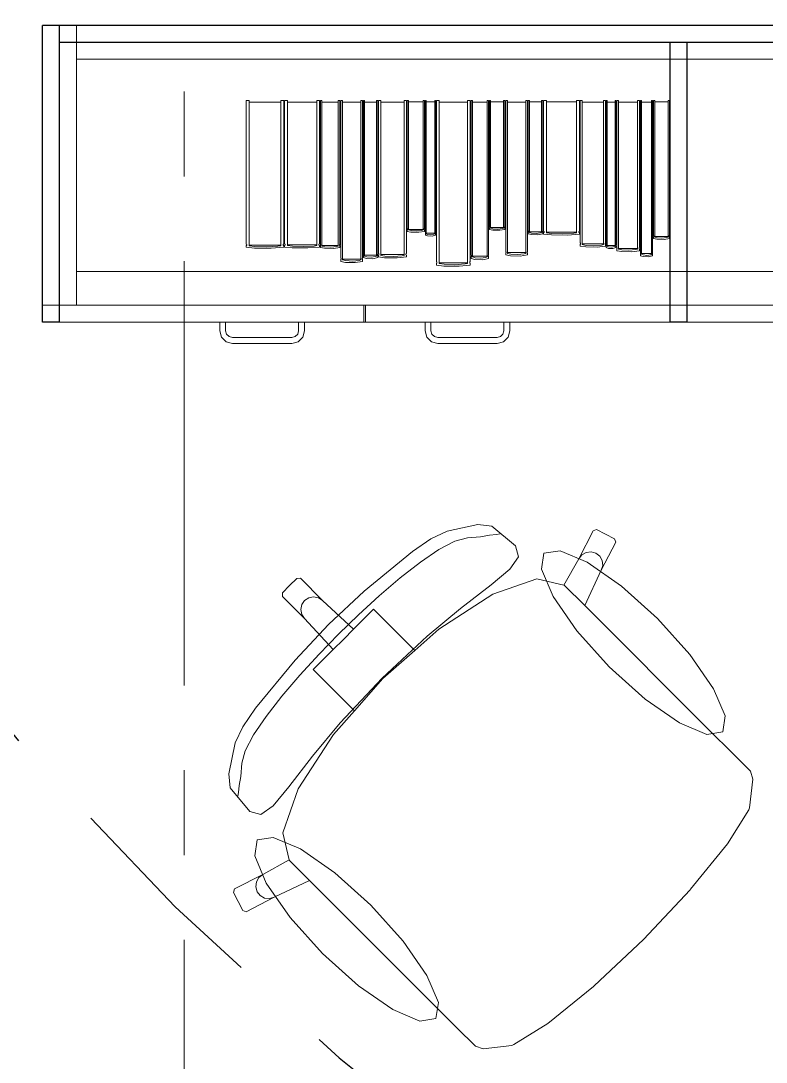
# Model space of a CAD drawing. Header units: inches. Extents: x -19 to 5698, y -728 to 92.
# Drawn here: x 234.853 to 235.732, y 28.467 to 29.695 of the extents above; entities that cross this region are included whole.
import ezdxf

# ---------------------------------------------------------------- set-up
doc = ezdxf.new("R2010")
doc.units = ezdxf.units.IN
doc.header["$MEASUREMENT"] = 0
doc.set_wipeout_variables(frame=1)
for name, pattern in [('HIDDEN', [0.375, 0.25, -0.125]), ('Punto & Raya', [0.65, 0.5, -0.075, 0, -0.075]), ('Wipeout_Contour', [1, 0, -1])]:
    doc.linetypes.add(name, pattern=pattern)
doc.layers.add('00 conduct tomacorr', color=120, linetype='HIDDEN', lineweight=30)
doc.layers.add('Interior - Mobiliario', color=7, linetype='Continuous')
doc.layers.add('Marcador - Secciones', color=7, linetype='Continuous')

msp = doc.modelspace()

# ---------------------------------------------------------------- linework, layer by layer
at = {"layer": 'Interior - Mobiliario', "color": 175, "linetype": 'Continuous', "lineweight": 13}
for p, q in [((234.8985, 29.6692), (234.8985, 29.3592)), ((236.3585, 29.6692), (234.8985, 29.6692)), ((234.9185, 29.6492), (234.9185, 29.3992)), ((235.1223, 29.6005), (235.1187, 29.6005)), ((235.1187, 29.6005), (235.1187, 29.4314)), ((235.1223, 29.4293), (235.1223, 29.6005)), ((235.1594, 29.5988), (235.1223, 29.5988)), ((235.1629, 29.6005), (235.1594, 29.6005)), ((235.1594, 29.6005), (235.1594, 29.4293)), ((235.1629, 29.4314), (235.1629, 29.6005)), ((235.1672, 29.6005), (235.1639, 29.6005)), ((235.1639, 29.6005), (235.1639, 29.4317)), ((235.1672, 29.4296), (235.1672, 29.6005)), ((235.2018, 29.5988), (235.1672, 29.5988)), ((235.2051, 29.6005), (235.2018, 29.6005)), ((235.2018, 29.6005), (235.2018, 29.4296)), ((235.2051, 29.4317), (235.2051, 29.6005)), ((235.2079, 29.6005), (235.2061, 29.6005)), ((235.2061, 29.6005), (235.2061, 29.4311)), ((235.2079, 29.4291), (235.2079, 29.6005)), ((235.2273, 29.5988), (235.2079, 29.5988)), ((235.2292, 29.6005), (235.2273, 29.6005)), ((235.2273, 29.6005), (235.2273, 29.4291)), ((235.2292, 29.4311), (235.2292, 29.6005)), ((235.2322, 29.6005), (235.2302, 29.6005)), ((235.2302, 29.6005), (235.2302, 29.415)), ((235.2322, 29.4127), (235.2322, 29.6005)), ((235.2538, 29.5986), (235.2322, 29.5986)), ((235.2559, 29.6005), (235.2538, 29.6005)), ((235.2538, 29.6005), (235.2538, 29.4127)), ((235.2559, 29.415), (235.2559, 29.6005)), ((235.2582, 29.6005), (235.2569, 29.6005)), ((235.2569, 29.6005), (235.2569, 29.4194)), ((235.2582, 29.4172), (235.2582, 29.6005)), ((235.2723, 29.5987), (235.2582, 29.5987)), ((235.2737, 29.6005), (235.2723, 29.6005)), ((235.2723, 29.6005), (235.2723, 29.4172)), ((235.2737, 29.4194), (235.2737, 29.6005)), ((235.2773, 29.6005), (235.2747, 29.6005)), ((235.2747, 29.6005), (235.2747, 29.4202)), ((235.2773, 29.418), (235.2773, 29.6005)), ((235.3048, 29.5987), (235.2773, 29.5987)), ((235.3075, 29.6005), (235.3048, 29.6005)), ((235.3048, 29.6005), (235.3048, 29.418)), ((235.3075, 29.4202), (235.3075, 29.6005)), ((235.3101, 29.6005), (235.3085, 29.6005)), ((235.3085, 29.6005), (235.3085, 29.4498)), ((235.3101, 29.448), (235.3101, 29.6005)), ((235.3272, 29.599), (235.3101, 29.599)), ((235.3289, 29.6005), (235.3272, 29.6005)), ((235.3272, 29.6005), (235.3272, 29.448)), ((235.3289, 29.4498), (235.3289, 29.6005)), ((235.3308, 29.6005), (235.3299, 29.6005)), ((235.3299, 29.6005), (235.3299, 29.4454)), ((235.3308, 29.4435), (235.3308, 29.6005)), ((235.3409, 29.599), (235.3308, 29.599)), ((235.3419, 29.6005), (235.3409, 29.6005)), ((235.3409, 29.6005), (235.3409, 29.4435)), ((235.3419, 29.4454), (235.3419, 29.6005)), ((235.3461, 29.6005), (235.3429, 29.6005)), ((235.3429, 29.6005), (235.3429, 29.4108)), ((235.3461, 29.4085), (235.3461, 29.6005)), ((235.3797, 29.5986), (235.3461, 29.5986)), ((235.3829, 29.6005), (235.3797, 29.6005)), ((235.3797, 29.6005), (235.3797, 29.4085)), ((235.3829, 29.4108), (235.3829, 29.6005)), ((235.3856, 29.6005), (235.3839, 29.6005)), ((235.3839, 29.6005), (235.3839, 29.4184)), ((235.3856, 29.4162), (235.3856, 29.6005)), ((235.4028, 29.5987), (235.3856, 29.5987)), ((235.4044, 29.6005), (235.4028, 29.6005)), ((235.4028, 29.6005), (235.4028, 29.4162)), ((235.4044, 29.4184), (235.4044, 29.6005)), ((235.4068, 29.6005), (235.4054, 29.6005)), ((235.4054, 29.6005), (235.4054, 29.4519)), ((235.4068, 29.4501), (235.4068, 29.6005)), ((235.4221, 29.599), (235.4068, 29.599)), ((235.4236, 29.6005), (235.4221, 29.6005)), ((235.4221, 29.6005), (235.4221, 29.4501)), ((235.4236, 29.4519), (235.4236, 29.6005)), ((235.4266, 29.6005), (235.4246, 29.6005)), ((235.4246, 29.6005), (235.4246, 29.4225)), ((235.4266, 29.4204), (235.4266, 29.6005)), ((235.4482, 29.5987), (235.4266, 29.5987)), ((235.4502, 29.6005), (235.4482, 29.6005)), ((235.4482, 29.6005), (235.4482, 29.4204)), ((235.4502, 29.4225), (235.4502, 29.6005)), ((235.4526, 29.6005), (235.4512, 29.6005)), ((235.4512, 29.6005), (235.4512, 29.4469)), ((235.4526, 29.4451), (235.4526, 29.6005)), ((235.4669, 29.599), (235.4526, 29.599)), ((235.4682, 29.6005), (235.4669, 29.6005)), ((235.4669, 29.6005), (235.4669, 29.4451)), ((235.4682, 29.4469), (235.4682, 29.6005)), ((235.4726, 29.6005), (235.4692, 29.6005)), ((235.4692, 29.6005), (235.4692, 29.4466)), ((235.4726, 29.4447), (235.4726, 29.6005)), ((235.508, 29.599), (235.4726, 29.599)), ((235.5114, 29.6005), (235.508, 29.6005)), ((235.508, 29.6005), (235.508, 29.4447)), ((235.5114, 29.4466), (235.5114, 29.6005)), ((235.5148, 29.6005), (235.5124, 29.6005)), ((235.5124, 29.6005), (235.5124, 29.4327)), ((235.5148, 29.4307), (235.5148, 29.6005)), ((235.5399, 29.5988), (235.5148, 29.5988)), ((235.5422, 29.6005), (235.5399, 29.6005)), ((235.5399, 29.6005), (235.5399, 29.4307)), ((235.5422, 29.4327), (235.5422, 29.6005)), ((235.5441, 29.6005), (235.5432, 29.6005)), ((235.5432, 29.6005), (235.5432, 29.4311)), ((235.5441, 29.429), (235.5441, 29.6005)), ((235.5535, 29.5988), (235.5441, 29.5988)), ((235.5544, 29.6005), (235.5535, 29.6005)), ((235.5535, 29.6005), (235.5535, 29.429)), ((235.5544, 29.4311), (235.5544, 29.6005)), ((235.5575, 29.6005), (235.5554, 29.6005)), ((235.5554, 29.6005), (235.5554, 29.4275)), ((235.5575, 29.4254), (235.5575, 29.6005)), ((235.5575, 29.5988), (235.5575, 29.4263)), ((235.5801, 29.5988), (235.5575, 29.5988)), ((235.5823, 29.6005), (235.5801, 29.6005)), ((235.5801, 29.6005), (235.5801, 29.4254)), ((235.5801, 29.4263), (235.5801, 29.5988)), ((235.5823, 29.4275), (235.5823, 29.6005)), ((235.5845, 29.6005), (235.5833, 29.6005)), ((235.5833, 29.6005), (235.5833, 29.4216)), ((235.5845, 29.4194), (235.5845, 29.6005)), ((235.5966, 29.5987), (235.5845, 29.5987)), ((235.5978, 29.6005), (235.5966, 29.6005)), ((235.5966, 29.6005), (235.5966, 29.4194)), ((235.5978, 29.4216), (235.5978, 29.6005)), ((235.6003, 29.6005), (235.5988, 29.6005)), ((235.5988, 29.6005), (235.5988, 29.4414)), ((235.6003, 29.4395), (235.6003, 29.6005)), ((235.3085, 29.4498), (235.3086, 29.4497)), ((235.3086, 29.4482), (235.3085, 29.4481)), ((235.3085, 29.4481), (235.3085, 29.4464)), ((235.3085, 29.4464), (235.3129, 29.4456)), ((235.3086, 29.4497), (235.3087, 29.4495)), ((235.3087, 29.4484), (235.3086, 29.4482)), ((235.3087, 29.4495), (235.3088, 29.4493)), ((235.3088, 29.4486), (235.3087, 29.4484)), ((235.3088, 29.4493), (235.3088, 29.449)), ((235.3088, 29.449), (235.3088, 29.4488)), ((235.3088, 29.4488), (235.3088, 29.4486)), ((235.3101, 29.4487), (235.3272, 29.4487)), ((235.3132, 29.4473), (235.3101, 29.448)), ((235.3129, 29.4456), (235.3221, 29.4454)), ((235.3194, 29.4469), (235.3132, 29.4473)), ((235.3257, 29.4475), (235.3194, 29.4469)), ((235.3221, 29.4454), (235.3289, 29.4464)), ((235.3272, 29.448), (235.3257, 29.4475)), ((235.3285, 29.4491), (235.3286, 29.4493)), ((235.3285, 29.4489), (235.3285, 29.4491)), ((235.3285, 29.4486), (235.3285, 29.4489)), ((235.3286, 29.4484), (235.3285, 29.4486)), ((235.3286, 29.4495), (235.3288, 29.4497)), ((235.3286, 29.4493), (235.3286, 29.4495)), ((235.3287, 29.4482), (235.3286, 29.4484)), ((235.3289, 29.4481), (235.3287, 29.4482)), ((235.3288, 29.4497), (235.3289, 29.4498)), ((235.3289, 29.4464), (235.3289, 29.4481)), ((235.3299, 29.4454), (235.3299, 29.4453)), ((235.3299, 29.4453), (235.33, 29.4451)), ((235.33, 29.4439), (235.3299, 29.4437)), ((235.3299, 29.4437), (235.3299, 29.4436)), ((235.3299, 29.4436), (235.3299, 29.4419)), ((235.3299, 29.4419), (235.3325, 29.441)), ((235.33, 29.4451), (235.33, 29.4448)), ((235.33, 29.4448), (235.3301, 29.4446)), ((235.3301, 29.4446), (235.33, 29.4444)), ((235.33, 29.4444), (235.33, 29.4441)), ((235.33, 29.4441), (235.33, 29.4439)), ((235.3308, 29.4443), (235.3409, 29.4443)), ((235.3326, 29.4428), (235.3308, 29.4435)), ((235.3363, 29.4424), (235.3326, 29.4428)), ((235.34, 29.443), (235.3363, 29.4424)), ((235.3379, 29.4408), (235.3419, 29.4419)), ((235.3409, 29.4435), (235.34, 29.443)), ((235.3417, 29.4449), (235.3418, 29.4451)), ((235.3417, 29.4447), (235.3417, 29.4449)), ((235.3417, 29.4444), (235.3417, 29.4447)), ((235.3417, 29.4442), (235.3417, 29.4444)), ((235.3418, 29.444), (235.3417, 29.4442)), ((235.3418, 29.4453), (235.3419, 29.4454)), ((235.3418, 29.4451), (235.3418, 29.4453)), ((235.3418, 29.4438), (235.3418, 29.444)), ((235.3419, 29.4436), (235.3418, 29.4438)), ((235.3419, 29.4419), (235.3419, 29.4436)), ((235.4054, 29.4519), (235.4055, 29.4518)), ((235.4055, 29.4503), (235.4054, 29.4502)), ((235.4054, 29.4502), (235.4054, 29.4486)), ((235.4054, 29.4486), (235.4094, 29.4478)), ((235.4055, 29.4518), (235.4056, 29.4516)), ((235.4056, 29.4505), (235.4055, 29.4503)), ((235.4056, 29.4516), (235.4057, 29.4514)), ((235.4057, 29.4507), (235.4056, 29.4505)), ((235.4057, 29.4514), (235.4057, 29.4512)), ((235.4057, 29.4512), (235.4057, 29.4509)), ((235.4057, 29.4509), (235.4057, 29.4507)), ((235.4068, 29.4509), (235.4221, 29.4509)), ((235.4096, 29.4494), (235.4068, 29.4501)), ((235.4094, 29.4478), (235.4175, 29.4476)), ((235.4152, 29.449), (235.4096, 29.4494)), ((235.4208, 29.4497), (235.4152, 29.449)), ((235.4175, 29.4476), (235.4236, 29.4486)), ((235.4221, 29.4501), (235.4208, 29.4497)), ((235.4233, 29.4514), (235.4234, 29.4516)), ((235.4233, 29.4512), (235.4233, 29.4514)), ((235.4233, 29.451), (235.4233, 29.4512)), ((235.4233, 29.4508), (235.4233, 29.451)), ((235.4234, 29.4506), (235.4233, 29.4508)), ((235.4234, 29.4516), (235.4235, 29.4518)), ((235.4235, 29.4504), (235.4234, 29.4506)), ((235.4235, 29.4518), (235.4236, 29.4519)), ((235.4236, 29.4502), (235.4235, 29.4504)), ((235.4236, 29.4486), (235.4236, 29.4502)), ((235.4512, 29.4469), (235.4513, 29.4468)), ((235.4513, 29.4453), (235.4512, 29.4452)), ((235.4512, 29.4452), (235.4512, 29.4435)), ((235.4512, 29.4435), (235.455, 29.4426)), ((235.4513, 29.4468), (235.4514, 29.4466)), ((235.4514, 29.4455), (235.4513, 29.4453)), ((235.4514, 29.4466), (235.4515, 29.4464)), ((235.4515, 29.4457), (235.4514, 29.4455)), ((235.4515, 29.4464), (235.4515, 29.4462)), ((235.4515, 29.4462), (235.4515, 29.4459)), ((235.4515, 29.4459), (235.4515, 29.4457)), ((235.4526, 29.4458), (235.4669, 29.4458)), ((235.4551, 29.4443), (235.4526, 29.4451)), ((235.455, 29.4426), (235.4626, 29.4424)), ((235.4604, 29.4439), (235.4551, 29.4443)), ((235.4656, 29.4446), (235.4604, 29.4439)), ((235.4626, 29.4424), (235.4682, 29.4435)), ((235.4669, 29.4451), (235.4656, 29.4446)), ((235.4679, 29.4462), (235.468, 29.4464)), ((235.4679, 29.446), (235.4679, 29.4462)), ((235.468, 29.4457), (235.4679, 29.446)), ((235.468, 29.4464), (235.4681, 29.4466)), ((235.468, 29.4455), (235.468, 29.4457)), ((235.4681, 29.4453), (235.468, 29.4455)), ((235.4681, 29.4466), (235.4682, 29.4468)), ((235.4682, 29.4452), (235.4681, 29.4453)), ((235.4682, 29.4468), (235.4682, 29.4469)), ((235.4682, 29.4435), (235.4682, 29.4452)), ((235.4692, 29.4466), (235.4694, 29.4464)), ((235.4694, 29.4449), (235.4692, 29.4448)), ((235.4692, 29.4448), (235.4692, 29.4431)), ((235.4692, 29.4431), (235.4785, 29.4422)), ((235.4694, 29.4464), (235.4697, 29.4462)), ((235.4696, 29.4451), (235.4694, 29.4449)), ((235.4698, 29.4453), (235.4696, 29.4451)), ((235.4697, 29.4462), (235.4698, 29.446)), ((235.4698, 29.446), (235.4699, 29.4458)), ((235.4699, 29.4455), (235.4698, 29.4453)), ((235.4699, 29.4458), (235.4699, 29.4455)), ((235.4726, 29.4455), (235.508, 29.4455)), ((235.4789, 29.444), (235.4726, 29.4447)), ((235.4785, 29.4422), (235.4973, 29.442)), ((235.4919, 29.4436), (235.4789, 29.444)), ((235.5048, 29.4442), (235.4919, 29.4436)), ((235.4973, 29.442), (235.5114, 29.4431)), ((235.508, 29.4447), (235.5048, 29.4442)), ((235.5107, 29.4458), (235.5108, 29.4461)), ((235.5107, 29.4456), (235.5107, 29.4458)), ((235.5108, 29.4454), (235.5107, 29.4456)), ((235.5108, 29.4461), (235.511, 29.4463)), ((235.5109, 29.4451), (235.5108, 29.4454)), ((235.5112, 29.4449), (235.5109, 29.4451)), ((235.511, 29.4463), (235.5113, 29.4465)), ((235.5114, 29.4448), (235.5112, 29.4449)), ((235.5113, 29.4465), (235.5114, 29.4466)), ((235.5114, 29.4431), (235.5114, 29.4448)), ((235.5988, 29.4414), (235.5989, 29.4413)), ((235.5989, 29.4413), (235.599, 29.4411)), ((235.1187, 29.4314), (235.119, 29.4312)), ((235.1189, 29.4296), (235.1187, 29.4295)), ((235.1187, 29.4295), (235.1187, 29.4276)), ((235.1192, 29.4298), (235.1189, 29.4296)), ((235.119, 29.4312), (235.1192, 29.431)), ((235.1192, 29.431), (235.1194, 29.4308)), ((235.1194, 29.43), (235.1192, 29.4298)), ((235.1194, 29.4308), (235.1195, 29.4305)), ((235.1195, 29.4303), (235.1194, 29.43)), ((235.1195, 29.4305), (235.1195, 29.4303)), ((235.1223, 29.4302), (235.1594, 29.4302)), ((235.1289, 29.4285), (235.1223, 29.4293)), ((235.1594, 29.4293), (235.156, 29.4288)), ((235.1622, 29.4306), (235.1623, 29.4308)), ((235.1622, 29.4303), (235.1622, 29.4306)), ((235.1623, 29.4301), (235.1622, 29.4303)), ((235.1623, 29.4308), (235.1625, 29.4311)), ((235.1624, 29.4298), (235.1623, 29.4301)), ((235.1627, 29.4296), (235.1624, 29.4298)), ((235.1625, 29.4311), (235.1627, 29.4313)), ((235.1627, 29.4313), (235.1629, 29.4314)), ((235.1629, 29.4295), (235.1627, 29.4296)), ((235.1629, 29.4276), (235.1629, 29.4295)), ((235.1639, 29.4317), (235.1641, 29.4316)), ((235.1641, 29.4299), (235.1639, 29.4298)), ((235.1639, 29.4298), (235.1639, 29.4279)), ((235.1641, 29.4316), (235.1644, 29.4313)), ((235.1643, 29.4301), (235.1641, 29.4299)), ((235.1645, 29.4303), (235.1643, 29.4301)), ((235.1644, 29.4313), (235.1645, 29.4311)), ((235.1645, 29.4311), (235.1646, 29.4309)), ((235.1646, 29.4306), (235.1645, 29.4303)), ((235.1646, 29.4309), (235.1646, 29.4306)), ((235.1672, 29.4305), (235.2018, 29.4305)), ((235.1734, 29.4289), (235.1672, 29.4296)), ((235.186, 29.4284), (235.1734, 29.4289)), ((235.1987, 29.4291), (235.186, 29.4284)), ((235.2018, 29.4296), (235.1987, 29.4291)), ((235.2044, 29.4309), (235.2045, 29.4312)), ((235.2044, 29.4307), (235.2044, 29.4309)), ((235.2045, 29.4304), (235.2044, 29.4307)), ((235.2045, 29.4312), (235.2047, 29.4314)), ((235.2046, 29.4302), (235.2045, 29.4304)), ((235.2049, 29.4299), (235.2046, 29.4302)), ((235.2047, 29.4314), (235.2049, 29.4316)), ((235.2049, 29.4316), (235.2051, 29.4317)), ((235.2051, 29.4298), (235.2049, 29.4299)), ((235.2051, 29.4279), (235.2051, 29.4298)), ((235.2061, 29.4311), (235.2062, 29.431)), ((235.2062, 29.4293), (235.2061, 29.4292)), ((235.2061, 29.4292), (235.2061, 29.4273)), ((235.2062, 29.431), (235.2063, 29.4308)), ((235.2063, 29.4295), (235.2062, 29.4293)), ((235.2063, 29.4308), (235.2064, 29.4305)), ((235.2064, 29.4298), (235.2063, 29.4295)), ((235.2064, 29.4305), (235.2065, 29.4303)), ((235.2065, 29.43), (235.2064, 29.4298)), ((235.2065, 29.4303), (235.2065, 29.43)), ((235.2079, 29.4299), (235.2273, 29.4299)), ((235.2114, 29.4283), (235.2079, 29.4291)), ((235.2273, 29.4291), (235.2256, 29.4286)), ((235.2288, 29.4306), (235.2289, 29.4308)), ((235.2288, 29.4303), (235.2288, 29.4306)), ((235.2288, 29.4301), (235.2288, 29.4303)), ((235.2288, 29.4298), (235.2288, 29.4301)), ((235.2289, 29.4296), (235.2288, 29.4298)), ((235.2289, 29.4308), (235.2291, 29.431)), ((235.229, 29.4294), (235.2289, 29.4296)), ((235.2292, 29.4292), (235.229, 29.4294)), ((235.2291, 29.431), (235.2292, 29.4311)), ((235.2292, 29.4273), (235.2292, 29.4292)), ((235.3325, 29.441), (235.3379, 29.4408)), ((235.5124, 29.4327), (235.5126, 29.4326)), ((235.5125, 29.4309), (235.5124, 29.4308)), ((235.5124, 29.4308), (235.5124, 29.4289)), ((235.5124, 29.4289), (235.519, 29.428)), ((235.5127, 29.4311), (235.5125, 29.4309)), ((235.5126, 29.4326), (235.5127, 29.4323)), ((235.5127, 29.4323), (235.5129, 29.4321)), ((235.5128, 29.4314), (235.5127, 29.4311)), ((235.5129, 29.4316), (235.5128, 29.4314)), ((235.5129, 29.4321), (235.5129, 29.4319)), ((235.5129, 29.4319), (235.5129, 29.4316)), ((235.5148, 29.4315), (235.5399, 29.4315)), ((235.5193, 29.4299), (235.5148, 29.4307)), ((235.5285, 29.4294), (235.5193, 29.4299)), ((235.5376, 29.4301), (235.5285, 29.4294)), ((235.5323, 29.4278), (235.5422, 29.4289)), ((235.5399, 29.4307), (235.5376, 29.4301)), ((235.5417, 29.4317), (235.5418, 29.4319)), ((235.5418, 29.4314), (235.5417, 29.4317)), ((235.5418, 29.4322), (235.542, 29.4324)), ((235.5418, 29.4319), (235.5418, 29.4322)), ((235.5419, 29.4312), (235.5418, 29.4314)), ((235.5421, 29.4309), (235.5419, 29.4312)), ((235.542, 29.4324), (235.5421, 29.4326)), ((235.5421, 29.4326), (235.5422, 29.4327)), ((235.5422, 29.4308), (235.5421, 29.4309)), ((235.5422, 29.4289), (235.5422, 29.4308)), ((235.5432, 29.4311), (235.5433, 29.4309)), ((235.5433, 29.4292), (235.5432, 29.4292)), ((235.5432, 29.4292), (235.5432, 29.4273)), ((235.5433, 29.4309), (235.5434, 29.4307)), ((235.5434, 29.4295), (235.5433, 29.4292)), ((235.5434, 29.4307), (235.5434, 29.4305)), ((235.5434, 29.4305), (235.5434, 29.4302)), ((235.5434, 29.4302), (235.5434, 29.43)), ((235.5434, 29.43), (235.5434, 29.4297)), ((235.5434, 29.4297), (235.5434, 29.4295)), ((235.5441, 29.4299), (235.5535, 29.4299)), ((235.5458, 29.4282), (235.5441, 29.429)), ((235.5535, 29.429), (235.5526, 29.4285)), ((235.5542, 29.4305), (235.5543, 29.4308)), ((235.5542, 29.4303), (235.5542, 29.4305)), ((235.5542, 29.43), (235.5542, 29.4303)), ((235.5542, 29.4298), (235.5542, 29.43)), ((235.5542, 29.4295), (235.5542, 29.4298)), ((235.5543, 29.4293), (235.5542, 29.4295)), ((235.5543, 29.431), (235.5544, 29.4311)), ((235.5543, 29.4308), (235.5543, 29.431)), ((235.5544, 29.4292), (235.5543, 29.4293)), ((235.5544, 29.4273), (235.5544, 29.4292)), ((235.5989, 29.4397), (235.5988, 29.4396)), ((235.5988, 29.4396), (235.5988, 29.4379)), ((235.5988, 29.4379), (235.6029, 29.437)), ((235.599, 29.4399), (235.5989, 29.4397)), ((235.599, 29.4411), (235.5991, 29.4409)), ((235.5991, 29.4401), (235.599, 29.4399)), ((235.5991, 29.4409), (235.5991, 29.4406)), ((235.5991, 29.4406), (235.5991, 29.4404)), ((235.5991, 29.4404), (235.5991, 29.4401)), ((235.6031, 29.4387), (235.6003, 29.4395)), ((235.6029, 29.437), (235.6112, 29.4368)), ((235.6088, 29.4383), (235.6031, 29.4387)), ((235.1187, 29.4276), (235.1284, 29.4266)), ((235.1284, 29.4266), (235.1482, 29.4264)), ((235.1425, 29.4281), (235.1289, 29.4285)), ((235.156, 29.4288), (235.1425, 29.4281)), ((235.1482, 29.4264), (235.1629, 29.4276)), ((235.1639, 29.4279), (235.1729, 29.427)), ((235.1729, 29.427), (235.1913, 29.4268)), ((235.1913, 29.4268), (235.2051, 29.4279)), ((235.2061, 29.4273), (235.2111, 29.4264)), ((235.2111, 29.4264), (235.2215, 29.4262)), ((235.2185, 29.4278), (235.2114, 29.4283)), ((235.2256, 29.4286), (235.2185, 29.4278)), ((235.2215, 29.4262), (235.2292, 29.4273)), ((235.2569, 29.4194), (235.257, 29.4193)), ((235.257, 29.4175), (235.2569, 29.4174)), ((235.2569, 29.4174), (235.2569, 29.4154)), ((235.257, 29.4193), (235.2571, 29.4191)), ((235.2571, 29.4177), (235.257, 29.4175)), ((235.2571, 29.4191), (235.2572, 29.4188)), ((235.2572, 29.4183), (235.2571, 29.418)), ((235.2571, 29.418), (235.2571, 29.4177)), ((235.2572, 29.4188), (235.2572, 29.4185)), ((235.2572, 29.4185), (235.2572, 29.4183)), ((235.2582, 29.4182), (235.2723, 29.4182)), ((235.2608, 29.4164), (235.2582, 29.4172)), ((235.2711, 29.4167), (235.2659, 29.4159)), ((235.2723, 29.4172), (235.2711, 29.4167)), ((235.2734, 29.4189), (235.2735, 29.4191)), ((235.2734, 29.4186), (235.2734, 29.4189)), ((235.2734, 29.4183), (235.2734, 29.4186)), ((235.2734, 29.418), (235.2734, 29.4183)), ((235.2735, 29.4178), (235.2734, 29.418)), ((235.2735, 29.4191), (235.2736, 29.4193)), ((235.2736, 29.4175), (235.2735, 29.4178)), ((235.2736, 29.4193), (235.2737, 29.4194)), ((235.2737, 29.4174), (235.2736, 29.4175)), ((235.2737, 29.4154), (235.2737, 29.4174)), ((235.2747, 29.4202), (235.2748, 29.4201)), ((235.2748, 29.4183), (235.2747, 29.4182)), ((235.2747, 29.4182), (235.2747, 29.4162)), ((235.2748, 29.4201), (235.275, 29.4199)), ((235.275, 29.4185), (235.2748, 29.4183)), ((235.275, 29.4199), (235.2752, 29.4196)), ((235.2751, 29.4188), (235.275, 29.4185)), ((235.2752, 29.4191), (235.2751, 29.4188)), ((235.2752, 29.4196), (235.2752, 29.4193)), ((235.2752, 29.4193), (235.2752, 29.4191)), ((235.2773, 29.419), (235.3048, 29.419)), ((235.2822, 29.4172), (235.2773, 29.418)), ((235.2923, 29.4167), (235.2822, 29.4172)), ((235.3024, 29.4175), (235.2923, 29.4167)), ((235.3048, 29.418), (235.3024, 29.4175)), ((235.3069, 29.4194), (235.307, 29.4197)), ((235.3069, 29.4191), (235.3069, 29.4194)), ((235.307, 29.4188), (235.3069, 29.4191)), ((235.307, 29.4197), (235.3071, 29.4199)), ((235.3071, 29.4186), (235.307, 29.4188)), ((235.3071, 29.4199), (235.3073, 29.4201)), ((235.3073, 29.4184), (235.3071, 29.4186)), ((235.3073, 29.4201), (235.3075, 29.4202)), ((235.3075, 29.4182), (235.3073, 29.4184)), ((235.3075, 29.4162), (235.3075, 29.4182)), ((235.3839, 29.4184), (235.3841, 29.4182)), ((235.3841, 29.4167), (235.384, 29.4164)), ((235.3841, 29.4182), (235.3842, 29.418)), ((235.3842, 29.4169), (235.3841, 29.4167)), ((235.3842, 29.418), (235.3842, 29.4177)), ((235.3842, 29.4177), (235.3843, 29.4175)), ((235.3843, 29.4172), (235.3842, 29.4169)), ((235.3843, 29.4175), (235.3843, 29.4172)), ((235.3856, 29.4171), (235.4028, 29.4171)), ((235.4041, 29.4178), (235.4042, 29.418)), ((235.4041, 29.4175), (235.4041, 29.4178)), ((235.4041, 29.4172), (235.4041, 29.4175)), ((235.4041, 29.417), (235.4041, 29.4172)), ((235.4042, 29.4167), (235.4041, 29.417)), ((235.4042, 29.418), (235.4043, 29.4183)), ((235.4043, 29.4165), (235.4042, 29.4167)), ((235.4043, 29.4183), (235.4044, 29.4184)), ((235.4246, 29.4225), (235.4247, 29.4224)), ((235.4247, 29.4206), (235.4246, 29.4205)), ((235.4246, 29.4205), (235.4246, 29.4186)), ((235.4246, 29.4186), (235.4302, 29.4176)), ((235.4247, 29.4224), (235.4249, 29.4222)), ((235.4248, 29.4209), (235.4247, 29.4206)), ((235.425, 29.4211), (235.4248, 29.4209)), ((235.4249, 29.4222), (235.425, 29.4219)), ((235.425, 29.4219), (235.425, 29.4216)), ((235.425, 29.4216), (235.425, 29.4214)), ((235.425, 29.4214), (235.425, 29.4211)), ((235.4266, 29.4213), (235.4482, 29.4213)), ((235.4305, 29.4195), (235.4266, 29.4204)), ((235.4302, 29.4176), (235.4417, 29.4173)), ((235.4384, 29.4191), (235.4305, 29.4195)), ((235.4462, 29.4198), (235.4384, 29.4191)), ((235.4417, 29.4173), (235.4502, 29.4186)), ((235.4482, 29.4204), (235.4462, 29.4198)), ((235.4498, 29.4217), (235.4499, 29.422)), ((235.4498, 29.4214), (235.4498, 29.4217)), ((235.4499, 29.4212), (235.4498, 29.4214)), ((235.4499, 29.422), (235.45, 29.4222)), ((235.45, 29.4209), (235.4499, 29.4212)), ((235.45, 29.4222), (235.4501, 29.4224)), ((235.4501, 29.4207), (235.45, 29.4209)), ((235.4501, 29.4224), (235.4502, 29.4225)), ((235.4502, 29.4205), (235.4501, 29.4207)), ((235.4502, 29.4186), (235.4502, 29.4205)), ((235.519, 29.428), (235.5323, 29.4278)), ((235.5432, 29.4273), (235.5457, 29.4263)), ((235.5457, 29.4263), (235.5507, 29.4261)), ((235.5492, 29.4278), (235.5458, 29.4282)), ((235.5526, 29.4285), (235.5492, 29.4278)), ((235.5507, 29.4261), (235.5544, 29.4273)), ((235.5554, 29.4275), (235.5555, 29.4274)), ((235.5555, 29.4256), (235.5554, 29.4255)), ((235.5554, 29.4255), (235.5554, 29.4236)), ((235.5554, 29.4236), (235.5613, 29.4227)), ((235.5555, 29.4274), (235.5557, 29.4271)), ((235.5556, 29.4259), (235.5555, 29.4256)), ((235.5557, 29.4261), (235.5556, 29.4259)), ((235.5557, 29.4271), (235.5558, 29.4269)), ((235.5558, 29.4264), (235.5557, 29.4261)), ((235.5558, 29.4269), (235.5558, 29.4266)), ((235.5558, 29.4266), (235.5558, 29.4264)), ((235.5575, 29.4263), (235.5801, 29.4263)), ((235.5616, 29.4246), (235.5575, 29.4254)), ((235.5613, 29.4227), (235.5733, 29.4224)), ((235.5698, 29.4241), (235.5616, 29.4246)), ((235.5781, 29.4249), (235.5698, 29.4241)), ((235.5733, 29.4224), (235.5823, 29.4236)), ((235.5801, 29.4254), (235.5781, 29.4249)), ((235.5818, 29.4267), (235.5819, 29.4269)), ((235.5818, 29.4264), (235.5818, 29.4267)), ((235.5819, 29.4262), (235.5818, 29.4264)), ((235.5819, 29.4269), (235.582, 29.4272)), ((235.582, 29.4259), (235.5819, 29.4262)), ((235.582, 29.4272), (235.5822, 29.4274)), ((235.5821, 29.4257), (235.582, 29.4259)), ((235.5823, 29.4255), (235.5821, 29.4257)), ((235.5822, 29.4274), (235.5823, 29.4275)), ((235.5823, 29.4236), (235.5823, 29.4255)), ((235.5833, 29.4216), (235.5834, 29.4215)), ((235.5834, 29.4199), (235.5833, 29.4197)), ((235.5833, 29.4197), (235.5833, 29.4196)), ((235.5833, 29.4196), (235.5833, 29.4176)), ((235.5833, 29.4176), (235.5865, 29.4166)), ((235.5834, 29.4215), (235.5835, 29.4212)), ((235.5835, 29.4202), (235.5834, 29.4199)), ((235.5835, 29.4212), (235.5835, 29.421)), ((235.5835, 29.421), (235.5835, 29.4207)), ((235.5835, 29.4207), (235.5835, 29.4204)), ((235.5835, 29.4204), (235.5835, 29.4202)), ((235.5845, 29.4204), (235.5966, 29.4204)), ((235.5866, 29.4186), (235.5845, 29.4194)), ((235.5865, 29.4166), (235.593, 29.4164)), ((235.5911, 29.4181), (235.5866, 29.4186)), ((235.5955, 29.4189), (235.5911, 29.4181)), ((235.593, 29.4164), (235.5978, 29.4176)), ((235.5966, 29.4194), (235.5955, 29.4189)), ((235.5976, 29.421), (235.5977, 29.4213)), ((235.5976, 29.4208), (235.5976, 29.421)), ((235.5976, 29.4205), (235.5976, 29.4208)), ((235.5976, 29.4202), (235.5976, 29.4205)), ((235.5976, 29.42), (235.5976, 29.4202)), ((235.5977, 29.4197), (235.5976, 29.42)), ((235.5977, 29.4213), (235.5978, 29.4215)), ((235.5978, 29.4196), (235.5977, 29.4197)), ((235.5978, 29.4215), (235.5978, 29.4216)), ((235.5978, 29.4176), (235.5978, 29.4196)), ((235.2302, 29.415), (235.2303, 29.4148)), ((235.2303, 29.413), (235.2302, 29.4129)), ((235.2302, 29.4129), (235.2302, 29.4108)), ((235.2302, 29.4108), (235.2358, 29.4098)), ((235.2303, 29.4148), (235.2305, 29.4146)), ((235.2304, 29.4132), (235.2303, 29.413)), ((235.2305, 29.4135), (235.2304, 29.4132)), ((235.2305, 29.4146), (235.2305, 29.4143)), ((235.2305, 29.4143), (235.2306, 29.4141)), ((235.2306, 29.4138), (235.2305, 29.4135)), ((235.2306, 29.4141), (235.2306, 29.4138)), ((235.2322, 29.4137), (235.2538, 29.4137)), ((235.2361, 29.4119), (235.2322, 29.4127)), ((235.2358, 29.4098), (235.2473, 29.4096)), ((235.244, 29.4114), (235.2361, 29.4119)), ((235.2519, 29.4122), (235.244, 29.4114)), ((235.2473, 29.4096), (235.2559, 29.4108)), ((235.2538, 29.4127), (235.2519, 29.4122)), ((235.2555, 29.4144), (235.2557, 29.4147)), ((235.2555, 29.4141), (235.2555, 29.4144)), ((235.2555, 29.4138), (235.2555, 29.4141)), ((235.2555, 29.4136), (235.2555, 29.4138)), ((235.2556, 29.4133), (235.2555, 29.4136)), ((235.2558, 29.4131), (235.2556, 29.4133)), ((235.2557, 29.4147), (235.2558, 29.4149)), ((235.2558, 29.4149), (235.2559, 29.415)), ((235.2559, 29.4129), (235.2558, 29.4131)), ((235.2559, 29.4108), (235.2559, 29.4129)), ((235.2569, 29.4154), (235.2606, 29.4144)), ((235.2606, 29.4144), (235.2681, 29.4141)), ((235.2659, 29.4159), (235.2608, 29.4164)), ((235.2681, 29.4141), (235.2737, 29.4154)), ((235.2747, 29.4162), (235.2819, 29.4152)), ((235.2819, 29.4152), (235.2965, 29.415)), ((235.2965, 29.415), (235.3075, 29.4162)), ((235.3429, 29.4108), (235.3431, 29.4106)), ((235.343, 29.4087), (235.3429, 29.4086)), ((235.3429, 29.4086), (235.3429, 29.4065)), ((235.3429, 29.4065), (235.3517, 29.4055)), ((235.3433, 29.409), (235.343, 29.4087)), ((235.3431, 29.4106), (235.3433, 29.4104)), ((235.3433, 29.4104), (235.3435, 29.4101)), ((235.3435, 29.4093), (235.3433, 29.409)), ((235.3435, 29.4101), (235.3436, 29.4098)), ((235.3436, 29.4098), (235.3435, 29.4095)), ((235.3435, 29.4095), (235.3435, 29.4093)), ((235.3461, 29.4094), (235.3797, 29.4094)), ((235.3521, 29.4076), (235.3461, 29.4085)), ((235.3517, 29.4055), (235.3696, 29.4052)), ((235.3644, 29.4071), (235.3521, 29.4076)), ((235.3767, 29.4079), (235.3644, 29.4071)), ((235.3696, 29.4052), (235.3829, 29.4065)), ((235.3797, 29.4085), (235.3767, 29.4079)), ((235.3823, 29.4099), (235.3824, 29.4102)), ((235.3823, 29.4096), (235.3823, 29.4099)), ((235.3823, 29.4093), (235.3823, 29.4096)), ((235.3825, 29.409), (235.3823, 29.4093)), ((235.3824, 29.4102), (235.3825, 29.4104)), ((235.3825, 29.4104), (235.3828, 29.4107)), ((235.3827, 29.4088), (235.3825, 29.409)), ((235.3829, 29.4086), (235.3827, 29.4088)), ((235.3828, 29.4107), (235.3829, 29.4108)), ((235.3829, 29.4065), (235.3829, 29.4086)), ((235.384, 29.4164), (235.3839, 29.4163)), ((235.3839, 29.4163), (235.3839, 29.4143)), ((235.3839, 29.4143), (235.3884, 29.4133)), ((235.3886, 29.4153), (235.3856, 29.4162)), ((235.3884, 29.4133), (235.3976, 29.413)), ((235.3949, 29.4148), (235.3886, 29.4153)), ((235.4012, 29.4156), (235.3949, 29.4148)), ((235.3976, 29.413), (235.4044, 29.4143)), ((235.4028, 29.4162), (235.4012, 29.4156)), ((235.4044, 29.4163), (235.4043, 29.4165)), ((235.4044, 29.4143), (235.4044, 29.4163)), ((234.9185, 29.3992), (234.9185, 29.3592)), ((234.8985, 29.3592), (236.3585, 29.3592)), ((235.2575, 29.3392), (235.2575, 29.3592)), ((235.2595, 29.3392), (235.2595, 29.3592)), ((235.0875, 29.3292), (235.0875, 29.3392)), ((235.0875, 29.3392), (235.0945, 29.3392)), ((235.0945, 29.3392), (235.0945, 29.3292)), ((235.1805, 29.3292), (235.1805, 29.3392)), ((235.1805, 29.3392), (235.1875, 29.3392)), ((235.1875, 29.3392), (235.1875, 29.3292)), ((235.3295, 29.3392), (235.3295, 29.3292)), ((235.3365, 29.3392), (235.3295, 29.3392)), ((235.3365, 29.3292), (235.3365, 29.3392)), ((235.4225, 29.3392), (235.4225, 29.3292)), ((235.4295, 29.3392), (235.4225, 29.3392)), ((235.4295, 29.3292), (235.4295, 29.3392)), ((235.0895, 29.3217), (235.0875, 29.3292)), ((235.095, 29.3162), (235.0895, 29.3217)), ((235.0945, 29.3292), (235.0955, 29.3252)), ((235.0955, 29.3252), (235.0985, 29.3223)), ((235.0985, 29.3223), (235.1025, 29.3212)), ((235.1025, 29.3212), (235.1725, 29.3212)), ((235.1725, 29.3212), (235.1765, 29.3223)), ((235.1765, 29.3223), (235.1794, 29.3252)), ((235.1794, 29.3252), (235.1805, 29.3292)), ((235.1854, 29.3217), (235.18, 29.3162)), ((235.1875, 29.3292), (235.1854, 29.3217)), ((235.3295, 29.3292), (235.3315, 29.3217)), ((235.3315, 29.3217), (235.337, 29.3162)), ((235.3375, 29.3252), (235.3365, 29.3292)), ((235.3405, 29.3223), (235.3375, 29.3252)), ((235.3445, 29.3212), (235.3405, 29.3223)), ((235.4145, 29.3212), (235.3445, 29.3212)), ((235.4185, 29.3223), (235.4145, 29.3212)), ((235.4214, 29.3252), (235.4185, 29.3223)), ((235.4225, 29.3292), (235.4214, 29.3252)), ((235.422, 29.3162), (235.4274, 29.3217)), ((235.4274, 29.3217), (235.4295, 29.3292)), ((235.1025, 29.3142), (235.095, 29.3162)), ((235.1725, 29.3142), (235.1025, 29.3142)), ((235.18, 29.3162), (235.1725, 29.3142)), ((235.337, 29.3162), (235.3445, 29.3142)), ((235.3445, 29.3142), (235.4145, 29.3142)), ((235.4145, 29.3142), (235.422, 29.3162)), ((235.3916, 29.1006), (235.3555, 29.0928)), ((235.4084, 29.0987), (235.3916, 29.1006)), ((235.4362, 29.0755), (235.4084, 29.0987)), ((235.3555, 29.0928), (235.3363, 29.0838)), ((235.3647, 29.0812), (235.3795, 29.0851)), ((235.3795, 29.0851), (235.3949, 29.0862)), ((235.3949, 29.0862), (235.4056, 29.0883)), ((235.4056, 29.0883), (235.4137, 29.0891)), ((235.4137, 29.0891), (235.4182, 29.0899)), ((235.5276, 29.0935), (235.5106, 29.0604)), ((235.5317, 29.0949), (235.5276, 29.0935)), ((235.553, 29.084), (235.5317, 29.0949)), ((235.3363, 29.0838), (235.3146, 29.0689)), ((235.3459, 29.0712), (235.3647, 29.0812)), ((235.4397, 29.0626), (235.4362, 29.0755)), ((235.5373, 29.0469), (235.5543, 29.08)), ((235.5543, 29.08), (235.553, 29.084)), ((235.3146, 29.0689), (235.2579, 29.0221)), ((235.324, 29.0564), (235.3459, 29.0712)), ((235.4296, 29.0483), (235.4397, 29.0626)), ((235.5143, 29.065), (235.5106, 29.0604)), ((235.5194, 29.0679), (235.5143, 29.065)), ((235.5252, 29.0686), (235.5194, 29.0679)), ((235.5309, 29.0671), (235.5252, 29.0686)), ((235.5355, 29.0635), (235.5309, 29.0671)), ((235.5383, 29.0584), (235.5355, 29.0635)), ((235.3002, 29.0378), (235.324, 29.0564)), ((235.4074, 29.0297), (235.4296, 29.0483)), ((235.5106, 29.0604), (235.4933, 29.0294)), ((235.5373, 29.0469), (235.539, 29.0526)), ((235.539, 29.0526), (235.5383, 29.0584)), ((235.1784, 29.0373), (235.1699, 29.0288)), ((235.1827, 29.0374), (235.1784, 29.0373)), ((235.2087, 29.0113), (235.1827, 29.0374)), ((235.2755, 29.0166), (235.3002, 29.0378)), ((235.4614, 29.0369), (235.4094, 29.0185)), ((235.4933, 29.0294), (235.4614, 29.0369)), ((235.5178, 29.0051), (235.5373, 29.0469)), ((235.1613, 29.0203), (235.1699, 29.0288)), ((235.3712, 29.0017), (235.4074, 29.0297)), ((235.4935, 29.0294), (235.4933, 29.0294)), ((235.4935, 29.0294), (235.5178, 29.0051)), ((235.1613, 29.016), (235.1613, 29.0203)), ((235.1874, 28.9899), (235.1613, 29.016)), ((235.1924, 29.0144), (235.1875, 29.0112)), ((235.1981, 29.0156), (235.1924, 29.0144)), ((235.2039, 29.0145), (235.1981, 29.0156)), ((235.2087, 29.0113), (235.2039, 29.0145)), ((235.2579, 29.0221), (235.2157, 28.983)), ((235.2509, 28.9941), (235.2755, 29.0166)), ((235.4094, 29.0185), (235.3456, 28.9772)), ((235.183, 29.0005), (235.1842, 29.0063)), ((235.1842, 28.9948), (235.183, 29.0005)), ((235.1842, 29.0063), (235.1875, 29.0112)), ((235.2453, 28.9773), (235.2087, 29.0113)), ((235.2689, 29.0009), (235.2453, 28.9773)), ((235.2901, 28.9798), (235.2689, 29.0009)), ((235.3319, 28.969), (235.3712, 29.0017)), ((235.6656, 28.8573), (235.5178, 29.0051)), ((235.1874, 28.9899), (235.1842, 28.9948)), ((235.2214, 28.9534), (235.1874, 28.9899)), ((235.2274, 28.9713), (235.2509, 28.9941)), ((235.1765, 28.9408), (235.2157, 28.983)), ((235.2453, 28.9773), (235.2333, 28.9653)), ((235.3174, 28.9524), (235.2901, 28.9798)), ((235.3456, 28.9772), (235.3174, 28.9524)), ((235.2274, 28.9713), (235.2046, 28.9478)), ((235.2214, 28.9534), (235.2333, 28.9653)), ((235.2791, 28.9195), (235.3319, 28.969)), ((235.1977, 28.9298), (235.2214, 28.9534)), ((235.3174, 28.9524), (235.2796, 28.9191)), ((235.1297, 28.8841), (235.1765, 28.9408)), ((235.2046, 28.9478), (235.182, 28.9232)), ((235.2189, 28.9086), (235.1977, 28.9298)), ((235.182, 28.9232), (235.1609, 28.8984)), ((235.2791, 28.9195), (235.2296, 28.8668)), ((235.2463, 28.8812), (235.2796, 28.9191)), ((235.2463, 28.8812), (235.2189, 28.9086)), ((235.1609, 28.8984), (235.1423, 28.8746)), ((235.1148, 28.8624), (235.1297, 28.8841)), ((235.2215, 28.8531), (235.2463, 28.8812)), ((235.1423, 28.8746), (235.1274, 28.8528)), ((235.2296, 28.8668), (235.1969, 28.8275)), ((235.1058, 28.8432), (235.1148, 28.8624)), ((235.1274, 28.8528), (235.1175, 28.8339)), ((235.1801, 28.7893), (235.2215, 28.8531)), ((235.6911, 28.8318), (235.6656, 28.8573)), ((235.0981, 28.807), (235.1058, 28.8432)), ((235.1175, 28.8339), (235.1136, 28.8192)), ((235.1969, 28.8275), (235.169, 28.7913)), ((235.7131, 28.8098), (235.6911, 28.8318)), ((235.1136, 28.8192), (235.1124, 28.8038)), ((235.1, 28.7903), (235.0981, 28.807)), ((235.1124, 28.8038), (235.1104, 28.793)), ((235.7159, 28.8005), (235.7131, 28.8098)), ((235.1104, 28.793), (235.1096, 28.785)), ((235.169, 28.7913), (235.1504, 28.769)), ((235.712, 28.7666), (235.7159, 28.8005)), ((235.1231, 28.7624), (235.1, 28.7903)), ((235.1096, 28.785), (235.1088, 28.7805)), ((235.1618, 28.7373), (235.1801, 28.7893)), ((235.1504, 28.769), (235.1361, 28.759)), ((235.7111, 28.7645), (235.712, 28.7666)), ((235.1361, 28.759), (235.1231, 28.7624)), ((235.6861, 28.7244), (235.7111, 28.7645)), ((235.1692, 28.7053), (235.1618, 28.7373)), ((235.6426, 28.6708), (235.6861, 28.7244)), ((235.1382, 28.688), (235.1692, 28.7053)), ((235.1693, 28.7051), (235.1692, 28.7053)), ((235.1693, 28.7051), (235.1935, 28.6809)), ((235.1051, 28.6711), (235.1382, 28.688)), ((235.1307, 28.6793), (235.1336, 28.6844)), ((235.1336, 28.6844), (235.1382, 28.688)), ((235.1935, 28.6809), (235.1518, 28.6613)), ((235.3414, 28.533), (235.1935, 28.6809)), ((235.1038, 28.667), (235.1051, 28.6711)), ((235.13, 28.6734), (235.1307, 28.6793)), ((235.1316, 28.6678), (235.13, 28.6734)), ((235.1352, 28.6632), (235.1316, 28.6678)), ((235.5871, 28.6116), (235.6419, 28.6699)), ((235.6419, 28.6699), (235.6426, 28.6708)), ((235.1146, 28.6456), (235.1038, 28.667)), ((235.1518, 28.6613), (235.1187, 28.6443)), ((235.1403, 28.6604), (235.1352, 28.6632)), ((235.1461, 28.6597), (235.1403, 28.6604)), ((235.1518, 28.6613), (235.1461, 28.6597)), ((235.1187, 28.6443), (235.1146, 28.6456)), ((235.5871, 28.6116), (235.5287, 28.5568)), ((235.5279, 28.5561), (235.4742, 28.5125)), ((235.5287, 28.5568), (235.5279, 28.5561)), ((235.3669, 28.5075), (235.3414, 28.533)), ((235.4742, 28.5125), (235.4342, 28.4876)), ((235.3888, 28.4856), (235.3669, 28.5075)), ((235.3981, 28.4827), (235.3888, 28.4856)), ((235.432, 28.4867), (235.3981, 28.4827)), ((235.4342, 28.4876), (235.432, 28.4867))]:
    msp.add_line(p, q, dxfattribs=at)
at = {"layer": 'Interior - Mobiliario', "color": 175, "linetype": 'Continuous', "lineweight": 13, "flags": 128}
for points in [[(235.6035, 28.99), (235.5611, 29.0282), (235.5207, 29.0562), (235.4886, 29.0698), (235.4697, 29.0669), (235.4668, 29.048), (235.4804, 29.016), (235.5085, 28.9756), (235.5466, 28.9331), (235.5891, 28.895), (235.6295, 28.867), (235.6615, 28.8533), (235.6804, 28.8562), (235.6833, 28.8751), (235.6697, 28.9072), (235.6417, 28.9476)], [(235.2086, 28.5951), (235.1705, 28.6376), (235.1424, 28.678), (235.1288, 28.71), (235.1317, 28.7289), (235.1506, 28.7318), (235.1827, 28.7182), (235.223, 28.6902), (235.2655, 28.652), (235.3037, 28.6096), (235.3317, 28.5692), (235.3453, 28.5371), (235.3424, 28.5182), (235.3235, 28.5153), (235.2915, 28.5289), (235.2511, 28.557)]]:
    msp.add_lwpolyline(points, close=True, dxfattribs=at)

# ---------------------------------------------------------------- next in the draw order: wipeouts: each hides what was drawn before it
at = {"color": 254, "linetype": 'Wipeout_Contour', "lineweight": 0, "ltscale": 6636.035704}
msp.add_wipeout([(235.6185, 29.3392), (235.6385, 29.3392), (235.6385, 29.6692), (235.6185, 29.6692)], dxfattribs=at).dxf.layer = 'Interior - Mobiliario'

# ---------------------------------------------------------------- next in the draw order: linework, layer by layer
at = {"layer": 'Interior - Mobiliario', "color": 175, "linetype": 'Continuous', "lineweight": 30}
for p, q in [((235.6385, 29.6692), (235.6185, 29.6692)), ((235.6185, 29.3392), (235.6185, 29.6692)), ((235.6385, 29.3392), (235.6385, 29.6692)), ((235.6385, 29.3392), (235.6185, 29.3392))]:
    msp.add_line(p, q, dxfattribs=at)
at = {"layer": 'Interior - Mobiliario', "color": 175, "linetype": 'Continuous', "lineweight": 13}
for p, q in [((235.6185, 29.6692), (235.6185, 29.3392)), ((235.6385, 29.6692), (235.6185, 29.6692)), ((235.6385, 29.3392), (235.6385, 29.6692)), ((234.9185, 29.6492), (236.3385, 29.6492)), ((235.616, 29.5989), (235.6003, 29.5989)), ((235.6175, 29.6005), (235.616, 29.6005)), ((235.616, 29.6005), (235.616, 29.4395)), ((235.6175, 29.4414), (235.6175, 29.6005)), ((235.6172, 29.4409), (235.6173, 29.4411)), ((235.6173, 29.4411), (235.6174, 29.4413)), ((235.6174, 29.4413), (235.6175, 29.4414)), ((235.6003, 29.4403), (235.616, 29.4403)), ((235.6146, 29.439), (235.6088, 29.4383)), ((235.6112, 29.4368), (235.6175, 29.4379)), ((235.616, 29.4395), (235.6146, 29.439)), ((235.6171, 29.4404), (235.6172, 29.4407)), ((235.6172, 29.4402), (235.6171, 29.4404)), ((235.6172, 29.4407), (235.6172, 29.4409)), ((235.6173, 29.44), (235.6172, 29.4402)), ((235.6174, 29.4398), (235.6173, 29.44)), ((235.6175, 29.4396), (235.6174, 29.4398)), ((235.6175, 29.4379), (235.6175, 29.4396)), ((236.3385, 29.3992), (234.9185, 29.3992)), ((234.9185, 29.3592), (236.3385, 29.3592)), ((235.6185, 29.3592), (235.2595, 29.3592)), ((235.6185, 29.3392), (235.6185, 29.3592)), ((235.6385, 29.3592), (235.9975, 29.3592)), ((235.6385, 29.3392), (235.6385, 29.3592)), ((235.6185, 29.3392), (235.2595, 29.3392)), ((235.6185, 29.3392), (235.6385, 29.3392)), ((235.6185, 29.3392), (235.6385, 29.3392)), ((235.6385, 29.3392), (235.9975, 29.3392))]:
    msp.add_line(p, q, dxfattribs=at)

# ---------------------------------------------------------------- next in the draw order: wipeouts: each hides what was drawn before it
at = {"color": 254, "linetype": 'Wipeout_Contour', "lineweight": 0, "ltscale": 6636.048145}
msp.add_wipeout([(234.8985, 29.6692), (236.3585, 29.6692), (236.3585, 29.6892), (234.8985, 29.6892)], dxfattribs=at).dxf.layer = 'Interior - Mobiliario'

# ---------------------------------------------------------------- next in the draw order: linework, layer by layer
at = {"layer": 'Interior - Mobiliario', "color": 175, "linetype": 'Continuous', "lineweight": 30}
for p, q in [((236.3585, 29.6892), (234.8985, 29.6892)), ((234.8985, 29.6692), (234.8985, 29.6892)), ((236.3585, 29.6692), (234.8985, 29.6692))]:
    msp.add_line(p, q, dxfattribs=at)
at = {"layer": 'Interior - Mobiliario', "color": 175, "linetype": 'Continuous', "lineweight": 13}
for p, q in [((234.8985, 29.6892), (234.8985, 29.6692)), ((236.3585, 29.6892), (234.8985, 29.6892)), ((234.9185, 29.6892), (234.9185, 29.6492)), ((236.3385, 29.6892), (234.9185, 29.6892)), ((234.8985, 29.6692), (236.3585, 29.6692)), ((235.6185, 29.6692), (235.6185, 29.3392)), ((235.6385, 29.6692), (235.6185, 29.6692)), ((235.6385, 29.3392), (235.6385, 29.6692))]:
    msp.add_line(p, q, dxfattribs=at)
at = {"layer": 'Marcador - Secciones', "color": 251, "linetype": 'Punto & Raya', "lineweight": 13, "true_color": 0x636466}
msp.add_line((235.0454, 46.2111), (235.0454, 0.9472), dxfattribs=at)

# ---------------------------------------------------------------- next in the draw order: wipeouts: each hides what was drawn before it
at = {"color": 254, "linetype": 'Wipeout_Contour', "lineweight": 0, "ltscale": 6633.076888}
msp.add_wipeout([(234.8785, 29.3392), (234.8985, 29.3392), (234.8985, 29.6892), (234.8785, 29.6892)], dxfattribs=at).dxf.layer = 'Interior - Mobiliario'

# ---------------------------------------------------------------- next in the draw order: linework, layer by layer
at = {"layer": '00 conduct tomacorr'}
msp.add_arc((237.6873, 31.3408, 0), 3.7783, 177.723, 241.5077, dxfattribs=at)
at = {"layer": 'Interior - Mobiliario', "color": 175, "linetype": 'Continuous', "lineweight": 30}
for p, q in [((234.8985, 29.6892), (234.8785, 29.6892)), ((234.8785, 29.3392), (234.8785, 29.6892)), ((234.8985, 29.3392), (234.8985, 29.6892)), ((234.8985, 29.3392), (234.8785, 29.3392))]:
    msp.add_line(p, q, dxfattribs=at)
at = {"layer": 'Interior - Mobiliario', "color": 175, "linetype": 'Continuous', "lineweight": 13}
for p, q in [((234.8785, 29.6892), (234.8785, 29.3392)), ((234.8985, 29.6892), (234.8785, 29.6892)), ((234.8785, 29.6892), (234.8785, 29.3592)), ((234.9185, 29.6892), (234.8785, 29.6892)), ((234.8785, 29.3392), (234.8785, 29.6892)), ((234.8785, 29.6892), (236.3785, 29.6892)), ((234.8985, 29.3392), (234.8985, 29.6892)), ((234.8985, 29.6892), (234.8985, 29.3392)), ((236.3585, 29.6892), (234.8985, 29.6892)), ((234.8985, 29.6692), (234.8985, 29.3392)), ((236.3585, 29.6692), (234.8985, 29.6692)), ((234.8985, 29.6692), (234.8985, 29.3592)), ((236.3585, 29.6692), (234.8985, 29.6692)), ((234.8985, 29.6692), (234.8985, 29.3592)), ((236.3585, 29.6692), (234.8985, 29.6692)), ((234.8785, 29.3592), (234.9185, 29.3592)), ((234.8985, 29.3592), (236.3585, 29.3592)), ((234.8985, 29.3592), (236.3585, 29.3592)), ((234.8985, 29.3592), (235.2575, 29.3592)), ((234.8985, 29.3392), (234.8985, 29.3592)), ((234.8785, 29.3392), (234.8985, 29.3392)), ((236.3785, 29.3392), (234.8785, 29.3392)), ((234.8985, 29.3392), (236.3585, 29.3392)), ((234.8985, 29.3392), (236.3585, 29.3392)), ((234.8985, 29.3392), (235.2575, 29.3392))]:
    msp.add_line(p, q, dxfattribs=at)

doc.saveas('drawing.dxf')
